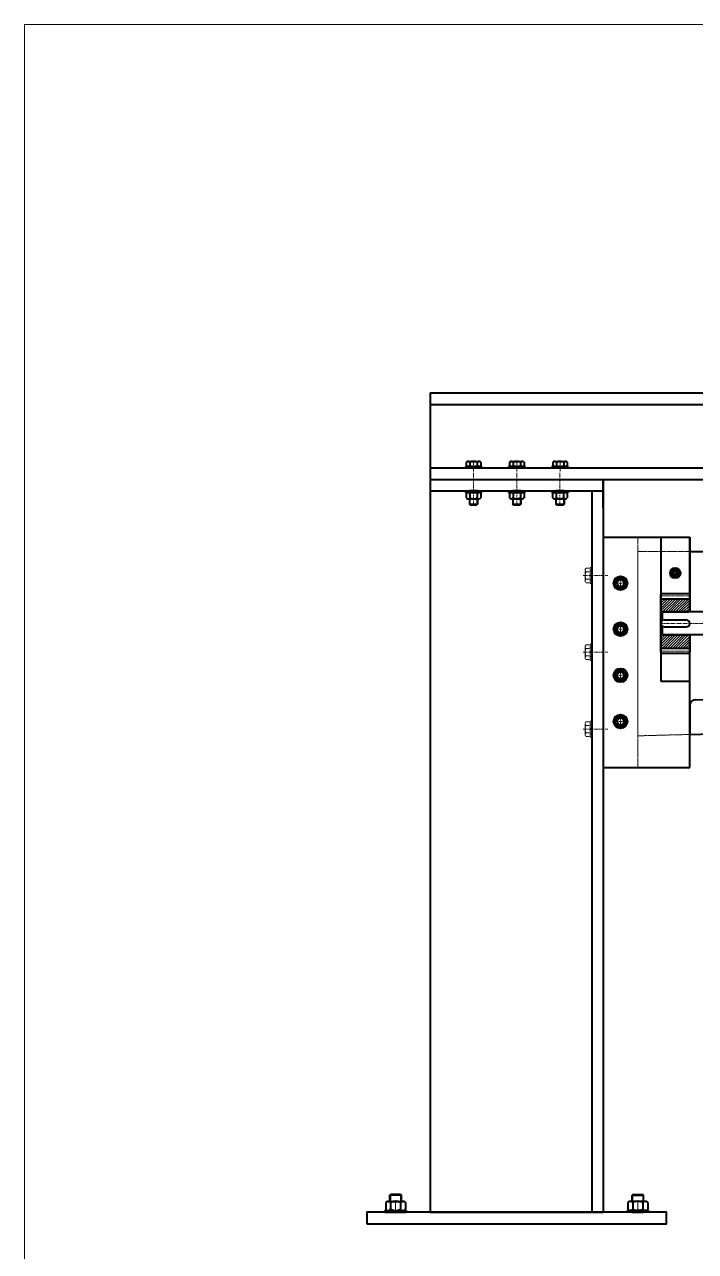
# Model space of a CAD drawing. Header units: millimetres. Extents: x -11382 to 23553, y -372 to 10786.
# Drawn here: x -11382 to -10218, y 3646 to 5775 of the extents above; entities that cross this region are included whole.
import ezdxf

# ---------------------------------------------------------------- set-up
doc = ezdxf.new("R2010")
doc.units = ezdxf.units.MM
doc.header["$LTSCALE"] = 0.2
doc.linetypes.add('CENTER', pattern=[50.8, 31.75, -6.35, 6.35, -6.35])
doc.linetypes.add('HIDDEN', pattern=[9.525, 6.35, -3.175])
for name, color, linetype, lineweight in [('đướng nét đứt', 4, 'HIDDEN', 20), ('đường bao thấy', 7, 'Continuous', 40), ('đường kích thước', 90, 'Continuous', 15), ('đường mặt cắt', 160, 'Continuous', 15), ('đường nét mảnh', 220, 'Continuous', 15), ('đường nét tâm', 137, 'CENTER', 15)]:
    doc.layers.add(name, color=color, linetype=linetype, lineweight=lineweight)
pattern_1 = [(135, (9527.9267, -4736.1702), (-2.245064, -2.245064), [])]

# ---------------------------------------------------------------- blocks, each defined once
blk = doc.blocks.new('Khung đỡ xilanh')
at = {"layer": 'đường bao thấy'}
for p, q in [((-1150, 0), (-1150, -150)), ((-1150, 0), (1150, 0)), ((1150, 0), (1150, -150)), ((-1150, -20), (1150, -20)), ((-1150, -130), (1150, -130)), ((-1150, -150), (1150, -150))]:
    blk.add_line(p, q, dxfattribs=at)
blk = doc.blocks.new('Khung đỡ dao cắt')
at = {"layer": 'đường bao thấy'}
for p, q in [((-300, 1271.7), (-300, 0)), ((-300, 1271.7), (0, 1271.7)), ((0, 1271.7), (0, 0)), ((0, 1221.7), (0, 1271.7)), ((-300, 1251.7), (0, 1251.7)), ((-20, 1251.7), (-20, 0)), ((-300, 0), (0, 0))]:
    blk.add_line(p, q, dxfattribs=at)
blk = doc.blocks.new('LG12')
at = {"layer": 'đường bao thấy'}
blk.add_lwpolyline([(0, 4), (-3.5, 2), (-3.5, -2), (0, -4), (3.5, -2), (3.5, 2)], close=True, dxfattribs=at)
for radius in [8, 7.1]:
    blk.add_circle((0, 0), radius, dxfattribs=at)
at = {"layer": 'đường nét tâm'}
for p, q in [((-9, 0), (9, 0)), ((-8, 0), (8, 0)), ((0, 9), (0, -9)), ((0, 8), (0, -8))]:
    blk.add_line(p, q, dxfattribs=at)
blk = doc.blocks.new('bộ thanh răng bánh răng')
at = {"layer": 'đường mặt cắt', "ltscale": 0.5}
h = blk.add_hatch(dxfattribs=at)
h.set_pattern_fill('ANSI31', color=256, style=0)
h.set_pattern_definition([(45, (9799.6487, -4727.604), (-2.245064, 2.245064), [])])
h.paths.add_polyline_path([(-702, 20), (-700, 22), (-700, 43), (-750, 43), (-750, 22), (-748, 20)])
at = {"layer": 'đường mặt cắt'}
h = blk.add_hatch(dxfattribs=at)
h.set_pattern_fill('ANSI31', color=256, angle=90, style=0)
h.set_pattern_definition(pattern_1)
h.paths.add_polyline_path([(-639.4, 41), (-639.4, 45), (-616.4, 45), (-616.4, 55), (-659.4, 55), (-659.4, 41)])
h = blk.add_hatch(dxfattribs=at)
h.set_pattern_fill('ANSI31', color=256, angle=90, style=0)
h.set_pattern_definition(pattern_1)
h.paths.add_polyline_path([(639.4, 45), (639.4, 41), (659.4, 41), (659.4, 55), (616.4, 55), (616.4, 45)])
at = {"layer": 'đường mặt cắt', "ltscale": 0.5}
h = blk.add_hatch(dxfattribs=at)
h.set_pattern_fill('ANSI31', color=256, style=0)
h.set_pattern_definition([(45, (11249.6487, -4727.604), (-2.245064, 2.245064), [])])
h.paths.add_polyline_path([(748, 20), (750, 22), (750, 43), (700, 43), (700, 22), (702, 20)])
h = blk.add_hatch(dxfattribs=at)
h.set_pattern_fill('ANSI31', color=256, style=0)
h.set_pattern_definition([(45, (397.8765, -3325.9964), (-2.245064, 2.245064), [])])
h.paths.add_polyline_path([(-700, -43), (-700, -22), (-702, -20), (-748, -20), (-750, -22), (-750, -43)])
h = blk.add_hatch(dxfattribs=at)
h.set_pattern_fill('ANSI31', color=256, style=0)
h.set_pattern_definition([(45, (1847.8765, -3325.9964), (-2.245064, 2.245064), [])])
h.paths.add_polyline_path([(750, -43), (750, -22), (748, -20), (702, -20), (700, -22), (700, -43)])
at = {"layer": 'đường mặt cắt'}
h = blk.add_hatch(dxfattribs=at)
h.set_pattern_fill('ANSI31', color=256, angle=90, style=0)
h.set_pattern_definition(pattern_1)
h.paths.add_polyline_path([(-616.4, -55), (-616.4, -45), (-639.4, -45), (-639.4, -41), (-659.4, -41), (-659.4, -55)])
h = blk.add_hatch(dxfattribs=at)
h.set_pattern_fill('ANSI31', color=256, angle=90, style=0)
h.set_pattern_definition(pattern_1)
h.paths.add_polyline_path([(639.4, -41), (639.4, -45), (616.4, -45), (616.4, -55), (659.4, -55), (659.4, -41)])
at = {"layer": 'đường bao thấy'}
for p, q in [((-750, 150), (-750, -100)), ((-750, 150), (-700, 150)), ((-700, 150), (-700, 20)), ((700, 150), (700, 20)), ((700, 150), (750, 150)), ((750, 150), (750, -100)), ((-659.4, 95), (-616.4, 95)), ((-659.4, 20), (-659.4, 95)), ((-616.4, 95), (-616.4, -95)), ((659.4, 95), (616.4, 95)), ((616.4, 95), (616.4, -95)), ((659.4, 20), (659.4, 95)), ((-659.4, 55), (-616.4, 55)), ((-639.4, 45), (-616.4, 45)), ((-639.4, 45), (-616.4, 20)), ((-616.4, 45), (-639.4, 20)), ((-639.4, 20), (-639.4, 45)), ((659.4, 55), (616.4, 55)), ((639.4, 45), (616.4, 45)), ((639.4, 45), (616.4, 20)), ((616.4, 45), (639.4, 20)), ((639.4, 20), (639.4, 45)), ((-659.4, 41), (-639.4, 41)), ((-616.4, 25), (0, 25)), ((-616.4, 25), (-616.4, -25)), ((616.4, 25), (0, 25)), ((616.4, 25), (616.4, -25)), ((659.4, 41), (639.4, 41)), ((-616.4, 20), (-748, 20)), ((-659.4, 20), (-616.4, 20)), ((616.4, 20), (748, 20)), ((659.4, 20), (616.4, 20)), ((-616.4, -20), (-748, -20)), ((-700, -100), (-700, -20)), ((-659.4, -95), (-659.4, -20)), ((-659.4, -20), (-616.4, -20)), ((-639.4, -45), (-639.4, -20)), ((-639.4, -20), (-616.4, -45)), ((-616.4, -20), (-639.4, -45)), ((616.4, -20), (748, -20)), ((659.4, -20), (616.4, -20)), ((639.4, -20), (616.4, -45)), ((616.4, -20), (639.4, -45)), ((639.4, -45), (639.4, -20)), ((659.4, -95), (659.4, -20)), ((700, -20), (700, -250)), ((-659.4, -41), (-639.4, -41)), ((-616.4, -25), (0, -25)), ((616.4, -25), (0, -25)), ((659.4, -41), (639.4, -41)), ((-659.4, -55), (-616.4, -55)), ((-639.4, -45), (-616.4, -45)), ((639.4, -45), (616.4, -45)), ((659.4, -55), (616.4, -55)), ((-750, -100), (-700, -100)), ((-616.4, -95), (-659.4, -95)), ((616.4, -95), (659.4, -95)), ((750, -100), (700, -100))]:
    blk.add_line(p, q, dxfattribs=at)
at = {"layer": 'đường bao thấy', "ltscale": 0.5}
for p, q in [((-748, 52), (-750, 50)), ((-750, -50), (-750, 50)), ((-750, 43), (-700, 43)), ((-748, 52), (-702, 52)), ((-702, 52), (-700, 50)), ((-700, 50), (-700, 20)), ((702, 52), (700, 50)), ((700, 20), (700, 50)), ((700, 43), (750, 43)), ((702, 52), (748, 52)), ((748, 52), (750, 50)), ((750, 50), (750, -50)), ((-748, 20), (-750, 22)), ((-702, 20), (-700, 22)), ((702, 20), (700, 22)), ((748, 20), (750, 22)), ((-748, 20), (-748, 4.5)), ((-748, 20), (-702, 20)), ((-744, 6), (-706, 6)), ((702, 20), (748, 20)), ((706, 6), (744, 6)), ((748, 20), (748, 4.5)), ((-748, -20), (-750, -22)), ((-748, -4.5), (-748, -20)), ((-748, -20), (-702, -20)), ((-744, -6), (-706, -6)), ((-702, -20), (-700, -22)), ((-700, -20), (-700, -50)), ((700, -50), (700, -20)), ((702, -20), (700, -22)), ((702, -20), (748, -20)), ((706, -6), (744, -6)), ((748, -4.5), (748, -20)), ((748, -20), (750, -22)), ((-750, -43), (-700, -43)), ((-748, -52), (-750, -50)), ((-702, -52), (-748, -52)), ((-702, -52), (-700, -50)), ((700, -43), (750, -43)), ((702, -52), (700, -50)), ((748, -52), (702, -52)), ((748, -52), (750, -50))]:
    blk.add_line(p, q, dxfattribs=at)
at = {"layer": 'đường bao thấy'}
for centre, radius in [((-725, 87.5), 9), ((-725, 87.5), 6.5), ((725, 87.5), 9), ((725, 87.5), 7.1)]:
    blk.add_circle(centre, radius, dxfattribs=at)
for centre, start, end in [((-744, 0), 90, 270), ((-706, 0), 270, 90), ((706, 0), 90, 270), ((744, 0), 270, 90)]:
    blk.add_arc(centre, 6, start, end, dxfattribs=at)
at = {"layer": 'đường nét tâm', "ltscale": 0.5}
for p, q in [((-752, 48), (-698, 48)), ((698, 48), (752, 48)), ((-752, -48), (-698, -48)), ((698, -48), (752, -48))]:
    blk.add_line(p, q, dxfattribs=at)
at = {"layer": 'đường nét tâm'}
blk.add_line((666.4, 0), (-750, 0), dxfattribs=at)
blk = doc.blocks.new('bát dẫn hướng dao')
at = {"layer": 'đướng nét đứt'}
blk.add_line((90, 400), (90, 0), dxfattribs=at)
at = {"layer": 'đường bao thấy'}
for p, q in [((0, 270), (0, 400)), ((150, 400), (0, 400)), ((150, 400), (150, 0)), ((0, 150), (0, 230)), ((0, 0), (0, 151.4)), ((150, 0), (0, 0))]:
    blk.add_line(p, q, dxfattribs=at)
blk = doc.blocks.new('khung dao')
at = {"layer": 'đướng nét đứt'}
for p, q in [((-790, 0), (-700, 0)), ((-790, 0), (-790, -320)), ((700, 0), (790, 0)), ((790, 0), (790, -278.6)), ((700, -281), (790, -278.6)), ((-790, -320), (-700, -317.6))]:
    blk.add_line(p, q, dxfattribs=at)
at = {"layer": 'đường bao thấy'}
for p, q in [((-700, 0), (700, 0)), ((-680, 0), (680, 0)), ((-690.3, -257.4), (689.7, -221.2)), ((700, -231.2), (700, -281)), ((-700, -267.4), (-700, -317.6)), ((-700, -317.6), (700, -281))]:
    blk.add_line(p, q, dxfattribs=at)
for centre in [(389.9, -259.1), (519.8, -255.7), (-389.9, -279.5), (-259.9, -276.1), (-130, -272.7), (0, -269.3), (130, -265.9), (259.9, -262.5), (-519.8, -282.9)]:
    blk.add_circle(centre, 5.1, dxfattribs=at)
for centre, start, end in [((690, -231.2), 0, 91.5), ((-690, -267.4), 91.5, 180)]:
    blk.add_arc(centre, 10, start, end, dxfattribs=at)
at = {"layer": 'đường nét mảnh'}
for centre in [(389.9, -259.1), (519.8, -255.7), (-389.9, -279.5), (-259.9, -276.1), (-130, -272.7), (0, -269.3), (130, -265.9), (259.9, -262.5), (-519.8, -282.9)]:
    blk.add_arc(centre, 6, 90, 1.5, dxfattribs=at)
at = {"layer": 'đường nét tâm'}
for p, q in [((389.9, -253.1), (389.9, -265.1)), ((519.8, -249.7), (519.8, -261.7)), ((-389.9, -273.5), (-389.9, -285.5)), ((-259.9, -270.1), (-259.9, -282.1)), ((-130, -266.7), (-130, -278.7)), ((0, -263.3), (0, -275.3)), ((130, -259.9), (130, -271.9)), ((259.9, -256.5), (259.9, -268.5)), ((-519.8, -276.9), (-519.8, -288.9))]:
    blk.add_line(p, q, dxfattribs=at)

msp = doc.modelspace()

# ---------------------------------------------------------------- linework, layer by layer
at = {"layer": 'đướng nét đứt'}
for p, q in [((-10610.427, 5008.67), (-10610.427, 5006.17)), ((-10595.427, 5008.67), (-10595.427, 5006.17)), ((-10535.427, 5008.67), (-10535.427, 5006.17)), ((-10520.427, 5008.67), (-10520.427, 5006.17)), ((-10460.427, 5008.67), (-10460.427, 5006.17)), ((-10445.427, 5008.67), (-10445.427, 5006.17)), ((-10610.427, 4966.17), (-10610.427, 4963.67)), ((-10595.427, 4966.17), (-10595.427, 4963.67)), ((-10535.427, 4966.17), (-10535.427, 4963.67)), ((-10520.427, 4966.17), (-10520.427, 4963.67)), ((-10460.427, 4966.17), (-10460.427, 4963.67)), ((-10445.427, 4966.17), (-10445.427, 4963.67)), ((-10400.427, 4805.504), (-10400.427, 4833.504)), ((-10400.427, 4833.504), (-10397.927, 4833.504)), ((-10397.927, 4805.504), (-10397.927, 4833.504)), ((-10409.227, 4810.05), (-10409.227, 4829.103)), ((-10407.699, 4832.278), (-10400.427, 4832.278)), ((-10407.699, 4825.927), (-10400.427, 4825.927)), ((-10407.699, 4813.226), (-10400.427, 4813.226)), ((-10400.427, 4832.278), (-10400.427, 4806.875)), ((-10400.427, 4827.004), (-10397.927, 4827.004)), ((-10400.427, 4812.576), (-10400.427, 4826.576)), ((-10397.927, 4819.504), (-10400.427, 4821.382)), ((-10397.927, 4817.698), (-10400.427, 4819.576)), ((-10400.427, 4812.004), (-10397.927, 4812.004)), ((-10407.699, 4806.875), (-10400.427, 4806.875)), ((-10400.427, 4805.504), (-10397.927, 4805.504)), ((-10409.227, 4676.717), (-10409.227, 4695.769)), ((-10407.699, 4698.945), (-10400.427, 4698.945)), ((-10407.699, 4692.594), (-10400.427, 4692.594)), ((-10400.427, 4672.17), (-10400.427, 4700.17)), ((-10400.427, 4700.17), (-10397.927, 4700.17)), ((-10400.427, 4698.945), (-10400.427, 4673.541)), ((-10400.427, 4693.67), (-10397.927, 4693.67)), ((-10400.427, 4679.243), (-10400.427, 4693.243)), ((-10397.927, 4686.17), (-10400.427, 4688.049)), ((-10397.927, 4684.365), (-10400.427, 4686.243)), ((-10397.927, 4672.17), (-10397.927, 4700.17)), ((-10407.699, 4679.892), (-10400.427, 4679.892)), ((-10407.699, 4673.541), (-10400.427, 4673.541)), ((-10400.427, 4678.67), (-10397.927, 4678.67)), ((-10400.427, 4672.17), (-10397.927, 4672.17)), ((-10409.227, 4543.384), (-10409.227, 4562.436)), ((-10407.699, 4565.612), (-10400.427, 4565.612)), ((-10407.699, 4559.261), (-10400.427, 4559.261)), ((-10400.427, 4538.837), (-10400.427, 4566.837)), ((-10400.427, 4566.837), (-10397.927, 4566.837)), ((-10400.427, 4565.612), (-10400.427, 4540.208)), ((-10400.427, 4560.337), (-10397.927, 4560.337)), ((-10400.427, 4545.91), (-10400.427, 4559.91)), ((-10397.927, 4538.837), (-10397.927, 4566.837)), ((-10407.699, 4546.559), (-10400.427, 4546.559)), ((-10407.699, 4540.208), (-10400.427, 4540.208)), ((-10397.927, 4552.837), (-10400.427, 4554.715)), ((-10397.927, 4551.031), (-10400.427, 4552.91)), ((-10400.427, 4545.337), (-10397.927, 4545.337)), ((-10400.427, 4538.837), (-10397.927, 4538.837)), ((-10748.427, 3717.456), (-10748.427, 3714.456)), ((-10727.427, 3717.456), (-10727.427, 3714.456)), ((-10328.427, 3717.456), (-10328.427, 3714.456)), ((-10307.427, 3717.456), (-10307.427, 3714.456))]:
    msp.add_line(p, q, dxfattribs=at)
for centre, radius in [((-10347.927, 4806.17), 6), ((-10347.927, 4806.17), 5.1), ((-10347.927, 4726.17), 6), ((-10347.927, 4726.17), 5.1), ((-10347.927, 4646.17), 6), ((-10347.927, 4646.17), 5.1), ((-10347.927, 4566.17), 6), ((-10347.927, 4566.17), 5.1)]:
    msp.add_circle(centre, radius, dxfattribs=at)
for centre, radius, start, end in [((-10405.163, 4829.103), 4.063, 128.60376, 231.39624), ((-10395.265, 4819.576), 13.961, 152.942065, 180), ((-10395.265, 4819.576), 13.961, 180, 207.057935), ((-10405.163, 4810.05), 4.063, 128.60376, 231.39624), ((-10405.163, 4695.769), 4.063, 128.60376, 231.39624), ((-10395.265, 4686.243), 13.961, 152.942065, 180), ((-10395.265, 4686.243), 13.961, 180, 207.057935), ((-10405.163, 4676.717), 4.063, 128.60376, 231.39624), ((-10405.163, 4562.436), 4.063, 128.60376, 231.39624), ((-10395.265, 4552.91), 13.961, 152.942065, 180), ((-10395.265, 4552.91), 13.961, 180, 207.057935), ((-10405.163, 4543.384), 4.063, 128.60376, 231.39624)]:
    msp.add_arc(centre, radius, start, end, dxfattribs=at)
at = {"layer": 'đường bao thấy'}
for p, q in [((-10616.927, 5008.67), (-10588.927, 5008.67)), ((-10616.927, 5008.67), (-10616.927, 5006.17)), ((-10616.927, 5006.17), (-10588.927, 5006.17)), ((-10615.555, 5015.942), (-10615.555, 5008.67)), ((-10590.152, 5008.67), (-10615.555, 5008.67)), ((-10612.38, 5017.47), (-10593.327, 5017.47)), ((-10609.854, 5008.67), (-10595.854, 5008.67)), ((-10609.205, 5015.942), (-10609.205, 5008.67)), ((-10604.732, 5006.17), (-10602.854, 5008.67)), ((-10602.927, 5006.17), (-10601.048, 5008.67)), ((-10596.503, 5015.942), (-10596.503, 5008.67)), ((-10590.152, 5015.942), (-10590.152, 5008.67)), ((-10588.927, 5008.67), (-10588.927, 5006.17)), ((-10541.927, 5008.67), (-10513.927, 5008.67)), ((-10541.927, 5008.67), (-10541.927, 5006.17)), ((-10541.927, 5006.17), (-10513.927, 5006.17)), ((-10540.555, 5015.942), (-10540.555, 5008.67)), ((-10515.152, 5008.67), (-10540.555, 5008.67)), ((-10537.38, 5017.47), (-10518.327, 5017.47)), ((-10534.854, 5008.67), (-10520.854, 5008.67)), ((-10534.205, 5015.942), (-10534.205, 5008.67)), ((-10529.732, 5006.17), (-10527.854, 5008.67)), ((-10527.927, 5006.17), (-10526.048, 5008.67)), ((-10521.503, 5015.942), (-10521.503, 5008.67)), ((-10515.152, 5015.942), (-10515.152, 5008.67)), ((-10513.927, 5008.67), (-10513.927, 5006.17)), ((-10466.927, 5008.67), (-10438.927, 5008.67)), ((-10466.927, 5008.67), (-10466.927, 5006.17)), ((-10466.927, 5006.17), (-10438.927, 5006.17)), ((-10465.555, 5015.942), (-10465.555, 5008.67)), ((-10440.152, 5008.67), (-10465.555, 5008.67)), ((-10462.38, 5017.47), (-10443.327, 5017.47)), ((-10459.854, 5008.67), (-10445.854, 5008.67)), ((-10459.205, 5015.942), (-10459.205, 5008.67)), ((-10454.732, 5006.17), (-10452.854, 5008.67)), ((-10452.927, 5006.17), (-10451.048, 5008.67)), ((-10446.503, 5015.942), (-10446.503, 5008.67)), ((-10440.152, 5015.942), (-10440.152, 5008.67)), ((-10438.927, 5008.67), (-10438.927, 5006.17)), ((-10677.927, 4986.17), (-10677.927, 4966.17)), ((-10677.927, 4966.17), (-10377.927, 4966.17)), ((-10616.927, 4966.17), (-10588.927, 4966.17)), ((-10616.927, 4966.17), (-10616.927, 4963.67)), ((-10616.927, 4963.67), (-10588.927, 4963.67)), ((-10615.628, 4962.009), (-10615.628, 4954.332)), ((-10612.453, 4963.67), (-10593.4, 4963.67)), ((-10595.927, 4966.17), (-10609.927, 4966.17)), ((-10609.278, 4962.009), (-10609.278, 4954.332)), ((-10596.576, 4962.009), (-10596.576, 4954.332)), ((-10590.225, 4962.009), (-10590.225, 4954.332)), ((-10588.927, 4966.17), (-10588.927, 4963.67)), ((-10541.927, 4966.17), (-10513.927, 4966.17)), ((-10541.927, 4966.17), (-10541.927, 4963.67)), ((-10541.927, 4963.67), (-10513.927, 4963.67)), ((-10540.628, 4962.009), (-10540.628, 4954.332)), ((-10537.453, 4963.67), (-10518.4, 4963.67)), ((-10520.927, 4966.17), (-10534.927, 4966.17)), ((-10520.927, 4966.17), (-10534.927, 4966.17)), ((-10534.278, 4962.009), (-10534.278, 4954.332)), ((-10521.576, 4962.009), (-10521.576, 4954.332)), ((-10515.225, 4962.009), (-10515.225, 4954.332)), ((-10513.927, 4966.17), (-10513.927, 4963.67)), ((-10466.927, 4966.17), (-10438.927, 4966.17)), ((-10466.927, 4966.17), (-10466.927, 4963.67)), ((-10466.927, 4963.67), (-10438.927, 4963.67)), ((-10465.628, 4962.009), (-10465.628, 4954.332)), ((-10462.453, 4963.67), (-10443.4, 4963.67)), ((-10445.927, 4966.17), (-10459.927, 4966.17)), ((-10445.927, 4966.17), (-10459.927, 4966.17)), ((-10459.278, 4962.009), (-10459.278, 4954.332)), ((-10446.576, 4962.009), (-10446.576, 4954.332)), ((-10440.225, 4962.009), (-10440.225, 4954.332)), ((-10438.927, 4966.17), (-10438.927, 4963.67)), ((-10612.453, 4952.67), (-10593.4, 4952.67)), ((-10609.927, 4952.67), (-10609.927, 4943.097)), ((-10608.877, 4942.17), (-10609.927, 4943.097)), ((-10609.927, 4943.097), (-10595.927, 4943.097)), ((-10608.877, 4942.17), (-10596.977, 4942.17)), ((-10595.927, 4943.097), (-10596.977, 4942.17)), ((-10595.927, 4952.67), (-10595.927, 4943.097)), ((-10537.453, 4952.67), (-10518.4, 4952.67)), ((-10534.927, 4952.67), (-10534.927, 4943.097)), ((-10533.877, 4942.17), (-10534.927, 4943.097)), ((-10534.927, 4943.097), (-10520.927, 4943.097)), ((-10533.877, 4942.17), (-10521.977, 4942.17)), ((-10520.927, 4943.097), (-10521.977, 4942.17)), ((-10520.927, 4952.67), (-10520.927, 4943.097)), ((-10462.453, 4952.67), (-10443.4, 4952.67)), ((-10459.927, 4952.67), (-10459.927, 4943.097)), ((-10458.877, 4942.17), (-10459.927, 4943.097)), ((-10459.927, 4943.097), (-10445.927, 4943.097)), ((-10458.877, 4942.17), (-10446.977, 4942.17)), ((-10445.927, 4943.097), (-10446.977, 4942.17)), ((-10445.927, 4952.67), (-10445.927, 4943.097)), ((-10377.927, 4866.17), (-10377.927, 4466.17)), ((-10755.247, 3731.231), (-10755.247, 3719.68)), ((-10750.917, 3733.456), (-10724.936, 3733.456)), ((-10747.927, 3744.001), (-10746.427, 3745.456)), ((-10747.927, 3732.537), (-10747.927, 3744.001)), ((-10727.927, 3744.001), (-10747.927, 3744.001)), ((-10746.587, 3731.231), (-10746.587, 3719.68)), ((-10729.427, 3745.456), (-10746.427, 3745.456)), ((-10729.427, 3745.456), (-10727.927, 3744.001)), ((-10729.266, 3731.231), (-10729.266, 3719.68)), ((-10727.927, 3733.456), (-10727.927, 3744.001)), ((-10720.606, 3731.231), (-10720.606, 3719.68)), ((-10335.247, 3731.231), (-10335.247, 3719.68)), ((-10304.936, 3733.456), (-10330.917, 3733.456)), ((-10326.427, 3745.456), (-10327.927, 3744.001)), ((-10327.927, 3733.456), (-10327.927, 3744.001)), ((-10327.927, 3744.001), (-10307.927, 3744.001)), ((-10326.587, 3731.231), (-10326.587, 3719.68)), ((-10326.427, 3745.456), (-10309.427, 3745.456)), ((-10307.927, 3744.001), (-10309.427, 3745.456)), ((-10309.266, 3731.231), (-10309.266, 3719.68)), ((-10307.927, 3732.537), (-10307.927, 3744.001)), ((-10300.606, 3731.231), (-10300.606, 3719.68)), ((-10756.427, 3717.456), (-10719.427, 3717.456)), ((-10756.427, 3717.456), (-10756.427, 3714.456)), ((-10756.427, 3714.456), (-10719.427, 3714.456)), ((-10750.917, 3717.456), (-10724.936, 3717.456)), ((-10727.927, 3714.456), (-10747.927, 3714.456)), ((-10719.427, 3717.456), (-10719.427, 3714.456)), ((-10366.427, 3714.456), (-10689.426, 3714.456)), ((-10299.427, 3717.456), (-10336.427, 3717.456)), ((-10336.427, 3717.456), (-10336.427, 3714.456)), ((-10299.427, 3714.456), (-10336.427, 3714.456)), ((-10304.936, 3717.456), (-10330.917, 3717.456)), ((-10327.927, 3714.456), (-10307.927, 3714.456)), ((-10299.427, 3717.456), (-10299.427, 3714.456))]:
    msp.add_line(p, q, dxfattribs=at)
for points in [[(-10353.412, 4815.67), (-10358.896, 4806.17), (-10353.412, 4796.67), (-10342.442, 4796.67), (-10336.957, 4806.17), (-10342.442, 4815.67)], [(-10353.412, 4735.67), (-10358.896, 4726.17), (-10353.412, 4716.67), (-10342.442, 4716.67), (-10336.957, 4726.17), (-10342.442, 4735.67)], [(-10353.412, 4655.67), (-10358.896, 4646.17), (-10353.412, 4636.67), (-10342.442, 4636.67), (-10336.957, 4646.17), (-10342.442, 4655.67)], [(-10353.412, 4575.67), (-10358.896, 4566.17), (-10353.412, 4556.67), (-10342.442, 4556.67), (-10336.957, 4566.17), (-10342.442, 4575.67)], [(-10787.927, 3694.456), (-10267.927, 3694.456), (-10267.927, 3714.456), (-10787.927, 3714.456)]]:
    msp.add_lwpolyline(points, close=True, dxfattribs=at)
for centre, radius in [((-10347.927, 4806.17), 12), ((-10347.927, 4806.17), 9.5), ((-10347.927, 4806.17), 6.5), ((-10347.927, 4726.17), 12), ((-10347.927, 4726.17), 9.5), ((-10347.927, 4726.17), 6.5), ((-10347.927, 4646.17), 12), ((-10347.927, 4646.17), 9.5), ((-10347.927, 4646.17), 6.5), ((-10347.927, 4566.17), 12), ((-10347.927, 4566.17), 9.5), ((-10347.927, 4566.17), 6.5)]:
    msp.add_circle(centre, radius, dxfattribs=at)
for centre, radius, start, end in [((-10612.38, 5013.407), 4.063, 38.60376, 141.39624), ((-10602.854, 5003.509), 13.961, 90, 117.057935), ((-10602.854, 5003.509), 13.961, 62.942065, 90), ((-10593.327, 5013.407), 4.063, 38.60376, 141.39624), ((-10537.38, 5013.407), 4.063, 38.60376, 141.39624), ((-10527.854, 5003.509), 13.961, 90, 117.057935), ((-10527.854, 5003.509), 13.961, 62.942065, 90), ((-10518.327, 5013.407), 4.063, 38.60376, 141.39624), ((-10462.38, 5013.407), 4.063, 38.60376, 141.39624), ((-10452.854, 5003.509), 13.961, 90, 117.057935), ((-10452.854, 5003.509), 13.961, 62.942065, 90), ((-10443.327, 5013.407), 4.063, 38.60376, 141.39624), ((-10612.453, 4959.805), 3.865, 34.762893, 145.237107), ((-10602.927, 4950.701), 12.969, 60.679911, 119.320089), ((-10593.4, 4959.805), 3.865, 34.762893, 145.237107), ((-10537.453, 4959.805), 3.865, 34.762893, 145.237107), ((-10527.927, 4950.701), 12.969, 60.679911, 119.320089), ((-10518.4, 4959.805), 3.865, 34.762893, 145.237107), ((-10462.453, 4959.805), 3.865, 34.762893, 145.237107), ((-10452.927, 4950.701), 12.969, 60.679911, 119.320089), ((-10443.4, 4959.805), 3.865, 34.762893, 145.237107), ((-10612.453, 4956.535), 3.865, 214.762893, 325.237107), ((-10602.927, 4965.639), 12.969, 240.679911, 299.320089), ((-10593.4, 4956.535), 3.865, 214.762893, 325.237107), ((-10537.453, 4956.535), 3.865, 214.762893, 325.237107), ((-10527.927, 4965.639), 12.969, 240.679911, 299.320089), ((-10518.4, 4956.535), 3.865, 214.762893, 325.237107), ((-10462.453, 4956.535), 3.865, 214.762893, 325.237107), ((-10452.927, 4965.639), 12.969, 240.679911, 299.320089), ((-10443.4, 4956.535), 3.865, 214.762893, 325.237107), ((-10750.917, 3728.129), 5.327, 90, 144.383861), ((-10750.917, 3728.129), 5.327, 35.616139, 55.84641), ((-10737.927, 3715.487), 17.969, 61.18713, 118.81287), ((-10724.936, 3728.129), 5.327, 35.616139, 144.383861), ((-10330.917, 3728.129), 5.327, 35.616139, 144.383861), ((-10317.927, 3715.487), 17.969, 61.18713, 118.81287), ((-10304.936, 3728.129), 5.327, 124.15359, 144.383861), ((-10304.936, 3728.129), 5.327, 35.616139, 90), ((-10750.917, 3722.782), 5.327, 215.616139, 324.383861), ((-10737.927, 3735.425), 17.969, 241.18713, 298.81287), ((-10724.936, 3722.782), 5.327, 215.616139, 324.383861), ((-10330.917, 3722.782), 5.327, 215.616139, 324.383861), ((-10317.927, 3735.425), 17.969, 241.18713, 298.81287), ((-10304.936, 3722.782), 5.327, 215.616139, 324.383861)]:
    msp.add_arc(centre, radius, start, end, dxfattribs=at)
at = {"layer": 'đường kích thước'}
msp.add_lwpolyline([(-6571.61, 5775.37), (-11381.623, 5775.37), (-11381.623, 1397.743), (-6571.61, 1397.743)], close=True, dxfattribs=at)
at = {"layer": 'đường mặt cắt'}
for p, q in [((-10737.927, 3735.456), (-10737.927, 3715.456)), ((-10317.927, 3735.456), (-10317.927, 3715.456)), ((-10737.927, 3718.956), (-10737.927, 3712.956)), ((-10317.927, 3718.956), (-10317.927, 3712.956))]:
    msp.add_line(p, q, dxfattribs=at)
at = {"layer": 'đường nét mảnh'}
for p, q in [((-10608.877, 4952.67), (-10608.877, 4942.17)), ((-10596.977, 4952.67), (-10596.977, 4942.17)), ((-10533.877, 4952.67), (-10533.877, 4942.17)), ((-10521.977, 4952.67), (-10521.977, 4942.17)), ((-10458.877, 4952.67), (-10458.877, 4942.17)), ((-10446.977, 4952.67), (-10446.977, 4942.17)), ((-10746.427, 3733.456), (-10746.427, 3745.456)), ((-10729.427, 3733.456), (-10729.427, 3745.456)), ((-10326.427, 3733.456), (-10326.427, 3745.456)), ((-10309.427, 3733.456), (-10309.427, 3745.456))]:
    msp.add_line(p, q, dxfattribs=at)
at = {"layer": 'đường nét tâm'}
for p, q in [((-10602.854, 5017.47), (-10602.927, 4942.17)), ((-10527.854, 5017.47), (-10527.927, 4942.17)), ((-10452.854, 5017.47), (-10452.927, 4942.17)), ((-10412.834, 4819.504), (-10369.954, 4819.504)), ((-10347.927, 4817.67), (-10347.927, 4794.67)), ((-10360.896, 4806.17), (-10334.957, 4806.17)), ((-10360.896, 4726.17), (-10334.957, 4726.17)), ((-10347.927, 4737.67), (-10347.927, 4714.67)), ((-10412.834, 4686.17), (-10369.954, 4686.17)), ((-10360.896, 4646.17), (-10334.957, 4646.17)), ((-10347.927, 4657.67), (-10347.927, 4634.67)), ((-10347.927, 4577.67), (-10347.927, 4554.67)), ((-10360.896, 4566.17), (-10334.957, 4566.17)), ((-10412.834, 4552.837), (-10369.954, 4552.837))]:
    msp.add_line(p, q, dxfattribs=at)

# ---------------------------------------------------------------- block references
at = {"layer": 'đường bao thấy'}
for name, p in [('Khung đỡ xilanh', (-9527.927, 5136.17)), ('Khung đỡ dao cắt', (-10377.927, 3714.456)), ('bộ thanh răng bánh răng', (-9527.927, 4736.17)), ('khung dao', (-9527.927, 4861.17)), ('LG12', (-10252.927, 4823.67))]:
    msp.add_blockref(name, p, dxfattribs=at)
at = {"layer": 'đường bao thấy', "xscale": -1}
msp.add_blockref('bát dẫn hướng dao', (-10227.927, 4486.17), dxfattribs=at)

doc.saveas('drawing.dxf')
